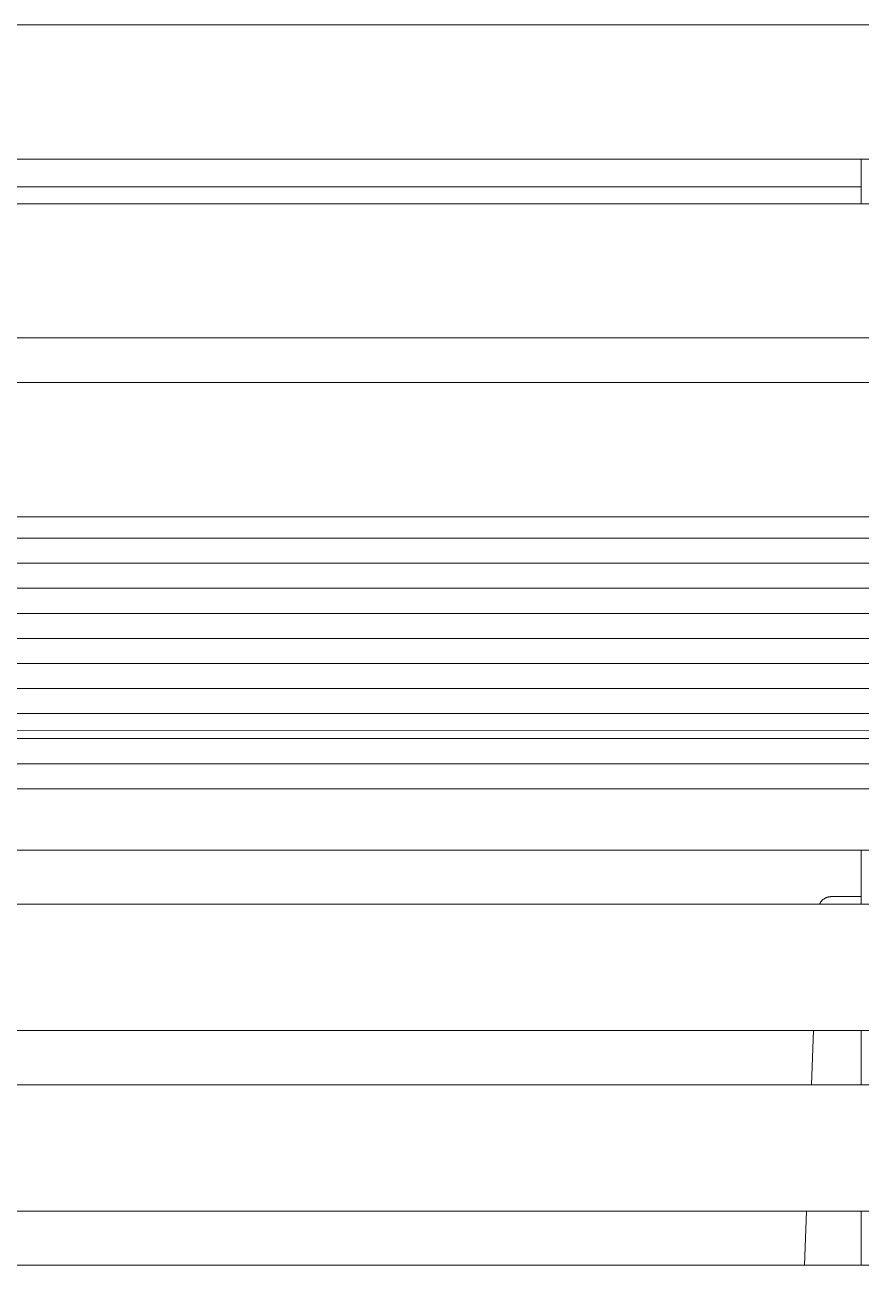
# Model space of a CAD drawing. Header units: millimetres. Extents: x -80 to 4518, y -398 to 2524.
# Drawn here: x 315.8 to 575.1, y -7.9 to 376.7 of the extents above; entities that cross this region are included whole.
import ezdxf

# ---------------------------------------------------------------- set-up
doc = ezdxf.new("R2010")
doc.units = ezdxf.units.MM
doc.layers.add('ZANO_R', color=7, linetype='Continuous', lineweight=0)

msp = doc.modelspace()

# ---------------------------------------------------------------- linework, layer by layer
at = {"layer": 'ZANO_R'}
for p, q in [((67.24, 376.68), (361.15, 376.68)), ((361.15, 376.68), (655.05, 376.68)), ((361.15, 335.07), (67.24, 335.07)), ((655.05, 335.07), (361.15, 335.07)), ((575.05, 321.22), (575.05, 335.07)), ((361.15, 326.45), (147.24, 326.45)), ((575.05, 326.45), (361.15, 326.45)), ((67.24, 321.22), (361.15, 321.22)), ((361.15, 321.22), (655.05, 321.22)), ((361.15, 279.61), (122.24, 279.61)), ((600.05, 279.61), (361.15, 279.61)), ((67.24, 265.76), (361.15, 265.76)), ((361.15, 265.76), (655.05, 265.76)), ((361.15, 224.15), (67.24, 224.15)), ((655.05, 224.15), (361.15, 224.15)), ((361.15, 217.51), (67.24, 217.51)), ((655.05, 217.51), (361.15, 217.51)), ((361.15, 209.74), (67.24, 209.74)), ((655.05, 209.74), (361.15, 209.74)), ((361.15, 201.97), (67.24, 201.97)), ((655.05, 201.97), (361.15, 201.97)), ((361.15, 194.2), (67.24, 194.2)), ((655.05, 194.2), (361.15, 194.2)), ((361.15, 186.43), (67.24, 186.43)), ((655.05, 186.43), (361.15, 186.43)), ((361.15, 178.66), (67.24, 178.66)), ((655.05, 178.66), (361.15, 178.66)), ((361.15, 170.89), (67.24, 170.89)), ((655.05, 170.89), (361.15, 170.89)), ((361.15, 163.13), (67.24, 163.13)), ((655.05, 163.13), (361.15, 163.13)), ((660.05, 158.01), (62.24, 157.82)), ((361.15, 155.36), (67.24, 155.36)), ((655.05, 155.36), (361.15, 155.36)), ((361.15, 147.59), (67.24, 147.59)), ((655.05, 147.59), (361.15, 147.59)), ((361.15, 139.82), (67.24, 139.82)), ((655.05, 139.82), (361.15, 139.82)), ((361.15, 120.8), (67.24, 120.8)), ((655.05, 120.8), (361.15, 120.8)), ((575.05, 104.01), (575.05, 120.8)), ((67.24, 104.01), (361.15, 104.01)), ((361.15, 104.01), (655.05, 104.01)), ((562.19, 104.13), (562.13, 104.01)), ((562.25, 104.26), (562.19, 104.13)), ((562.32, 104.38), (562.25, 104.26)), ((562.39, 104.5), (562.32, 104.38)), ((562.47, 104.62), (562.39, 104.5)), ((562.55, 104.73), (562.47, 104.62)), ((562.63, 104.84), (562.55, 104.73)), ((562.72, 104.95), (562.63, 104.84)), ((562.81, 105.05), (562.72, 104.95)), ((562.9, 105.16), (562.81, 105.05)), ((563, 105.25), (562.9, 105.16)), ((563.1, 105.35), (563, 105.25)), ((563.21, 105.44), (563.1, 105.35)), ((563.32, 105.53), (563.21, 105.44)), ((563.43, 105.61), (563.32, 105.53)), ((563.54, 105.69), (563.43, 105.61)), ((563.66, 105.77), (563.54, 105.69)), ((563.78, 105.84), (563.66, 105.77)), ((563.9, 105.91), (563.78, 105.84)), ((564.03, 105.97), (563.9, 105.91)), ((564.15, 106.03), (564.03, 105.97)), ((564.28, 106.08), (564.15, 106.03)), ((564.41, 106.13), (564.28, 106.08)), ((564.54, 106.18), (564.41, 106.13)), ((564.68, 106.22), (564.54, 106.18)), ((564.81, 106.25), (564.68, 106.22)), ((564.95, 106.28), (564.81, 106.25)), ((565.08, 106.31), (564.95, 106.28)), ((565.22, 106.33), (565.08, 106.31)), ((565.36, 106.35), (565.22, 106.33)), ((565.5, 106.36), (565.36, 106.35)), ((565.64, 106.37), (565.5, 106.36)), ((565.78, 106.37), (565.64, 106.37)), ((575.05, 106.37), (565.78, 106.37)), ((361.15, 64.85), (67.24, 64.85)), ((655.05, 64.85), (361.15, 64.85)), ((560.31, 64.85), (559.66, 48.06)), ((575.05, 48.06), (575.05, 64.85)), ((67.24, 48.06), (361.15, 48.06)), ((361.15, 48.06), (655.05, 48.06)), ((361.15, 8.9), (67.24, 8.9)), ((655.05, 8.9), (361.15, 8.9)), ((558.13, 8.9), (557.48, -7.89)), ((575.05, -7.89), (575.05, 8.9)), ((67.24, -7.89), (361.15, -7.89)), ((361.15, -7.89), (655.05, -7.89))]:
    msp.add_line(p, q, dxfattribs=at)

doc.saveas('drawing.dxf')
